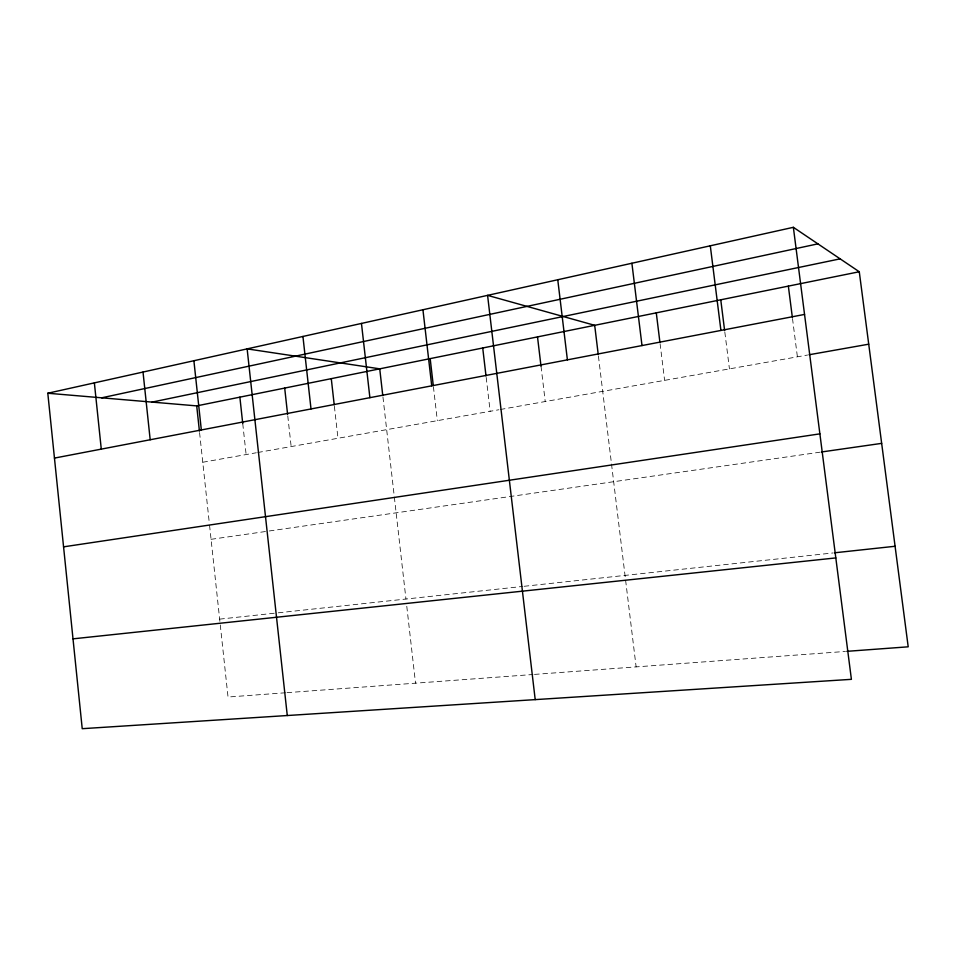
<?xml version="1.0" encoding="UTF-8"?>
<svg xmlns="http://www.w3.org/2000/svg" width="956" height="956" viewBox="0 0 956 956"><rect width="100%" height="100%" fill="white"/><g stroke="black" fill="none" stroke-linecap="round" stroke-linejoin="round"><path stroke-width="0.72" stroke-dasharray="4.78 3.58" d="M202.768 462.25L256.292 452.762M257.75 452.499L498.853 409.754M500.299 409.503L807.593 355.023M211.061 539.315L267.847 531.189M269.305 530.974L820.057 452.188M219.653 619.13L276.81 612.963M278.28 612.808L522.633 586.446M524.103 586.291L832.999 552.962M285.545 692.765L228.03 697.02L209.472 524.474M287.027 692.658L533.006 674.506M534.488 674.398L845.427 651.442M792.5 318.527L797.4 356.827M724.827 332.126L729.44 368.873M660.082 343.67L664.611 380.369M598.432 356.134L636.122 666.894M541.024 366.279L545.231 401.532M486.186 377.429L490.153 411.295M433.415 386.69L437.346 420.664M382.95 397.015L394.171 495.602M394.338 497.036L405.953 599.03M406.778 606.283L415.525 683.182M334.385 406.276L337.97 438.278M287.768 415.86L291.162 446.572M242.752 423.651L246.134 454.554M199.577 432.59L209.304 522.992"/><path stroke-width="1.43" d="M793.361 227.313L851.402 679.334L82.228 728.687L47.8 393.239L793.361 227.313L859.277 271.755L908.2 646.818L846.885 651.335M101.683 397.815L817.906 243.852M152.088 402.106L840.145 258.849M47.8 393.239L196.709 405.894L859.277 271.755M54.456 458.091L804.546 314.428M809.051 354.76L868.729 344.184M63.562 546.844L819.89 433.857M821.527 451.973L881.659 443.369M834.468 552.807L895.091 546.27M73.003 638.847L835.819 557.922M788.353 286.107L792.309 317.045M720.764 299.79L724.636 330.656M710.296 245.8L720.92 330.441M656.282 312.851L659.903 342.2M631.892 263.247L642.002 345.558M598.253 354.664L594.692 325.315L487.584 295.368L535.205 699.613M557.766 279.75L567.398 359.85M537.511 336.894L541.024 366.279M482.72 347.984L486.007 375.959M430.176 358.631L433.247 385.208M422.934 309.756L431.73 385.83M382.77 395.533L379.735 368.837L247.138 348.88L287.278 715.53M361.464 323.439L369.888 397.672M331.278 378.648L334.218 404.83M302.933 336.464L311.011 408.953M284.697 388.076L287.601 414.402M239.872 397.158L242.752 423.651M193.889 360.723L201.334 429.961M196.709 405.894L199.422 431.108M143.018 372.051L150.188 439.76M94.369 382.866L101.276 449.117"/></g></svg>
